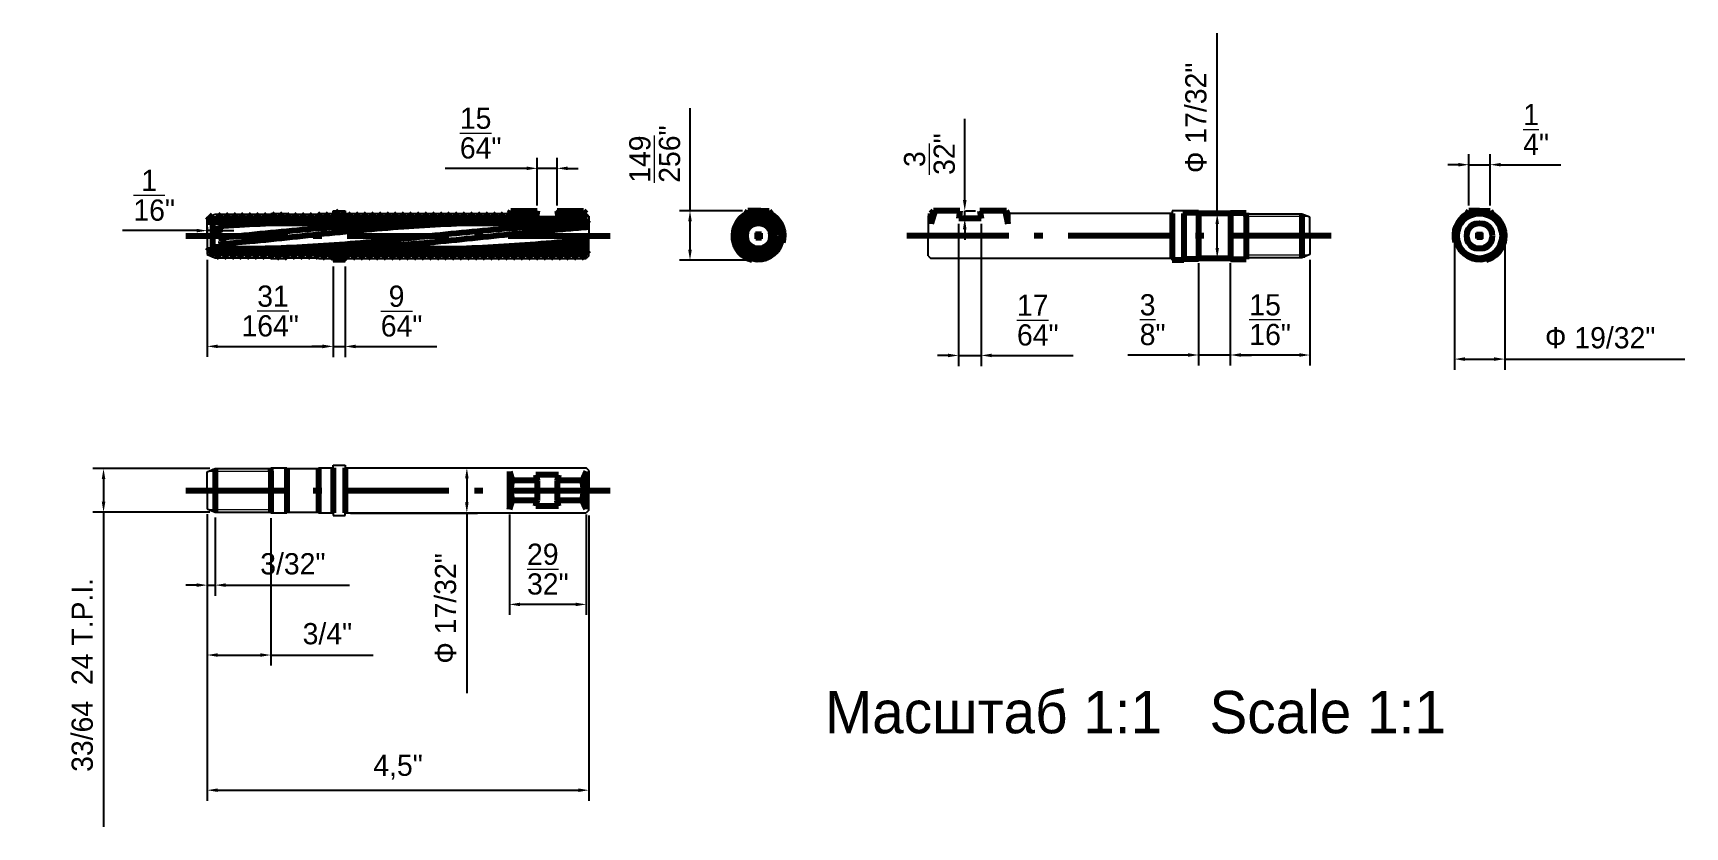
# Model space of a CAD drawing. Header units: millimetres. Extents: x -2.1 to 17.4, y -7 to 2.4.
import ezdxf

# ---------------------------------------------------------------- set-up
doc = ezdxf.new("R2010")
doc.units = ezdxf.units.MM
doc.header["$LTSCALE"] = 0.1
doc.linetypes.add('ACAD_ISO10W100', pattern=[18, 12, -3, 0, -3])
doc.dimstyles.new('ISO-25', dxfattribs={"dimtxt": 0.25, "dimasz": 0.125, "dimexe": 0.125, "dimexo": 0.0625, "dimgap": 0.125, "dimtad": 1, "dimdec": 8, "dimlunit": 4, "dimtxsty": 'Standard', "dimcen": 2.5, "dimadec": 0, "dimazin": 0, "dimtfac": 1, "dimtdec": 8, "dimtmove": 0, "dimatfit": 3, "dimfxl": 0, "dimarcsym": 0})

# ---------------------------------------------------------------- blocks, each defined once
blk = doc.blocks.new('*D1')
at = {"color": 0, "lineweight": -2}
for p, q in [((0, -3.281), (0, -6.658)), ((4.5, -3.297), (4.5, -6.658)), ((0.125, -6.533), (4.375, -6.533))]:
    blk.add_line(p, q, dxfattribs=at)
at = {"color": 0, "lineweight": 15}
for points in [[(0.125, -6.512), (0.125, -6.554), (0, -6.533)], [(4.375, -6.512), (4.375, -6.554), (4.5, -6.533)]]:
    blk.add_solid(points, dxfattribs=at)
at = {"layer": 'Defpoints', "color": 0, "lineweight": 15}
for p in [(0, -3.219), (4.5, -3.234), (4.5, -6.533)]:
    blk.add_point(p, dxfattribs=at)
at = {"color": 0, "lineweight": 100, "insert": (2.25, -6.262), "char_height": 0.25, "attachment_point": 5}
blk.add_mtext('4,5"', dxfattribs=at)
blk = doc.blocks.new('*D2')
at = {"color": 0, "lineweight": -2}
for p, q in [((0.031, -2.742), (-1.347, -2.742)), ((-1.222, -2.867), (-1.222, -3.133)), ((0.031, -3.258), (-1.347, -3.258)), ((-1.222, -3.258), (-1.222, -6.966))]:
    blk.add_line(p, q, dxfattribs=at)
at = {"color": 0, "lineweight": 15}
for points in [[(-1.243, -2.867), (-1.201, -2.867), (-1.222, -2.742)], [(-1.243, -3.133), (-1.201, -3.133), (-1.222, -3.258)]]:
    blk.add_solid(points, dxfattribs=at)
at = {"layer": 'Defpoints', "color": 0, "lineweight": 15}
for p in [(0.094, -2.742), (-1.222, -3.258), (0.094, -3.258)]:
    blk.add_point(p, dxfattribs=at)
at = {"color": 0, "lineweight": 100, "insert": (-1.472, -5.174), "char_height": 0.25, "attachment_point": 5, "rotation": 90}
blk.add_mtext('33/64  24 T.P.I.', dxfattribs=at)
blk = doc.blocks.new('*D3')
at = {"color": 0, "lineweight": -2}
for p, q in [((0, -3.281), (0, -4.241)), ((0.094, -3.32), (0.094, -4.241)), ((-0.125, -4.116), (-0.25, -4.116)), ((0, -4.116), (0.094, -4.116)), ((0.219, -4.116), (1.677, -4.116))]:
    blk.add_line(p, q, dxfattribs=at)
at = {"color": 0, "lineweight": 15}
for points in [[(-0.125, -4.095), (-0.125, -4.137), (0, -4.116)], [(0.219, -4.095), (0.219, -4.137), (0.094, -4.116)]]:
    blk.add_solid(points, dxfattribs=at)
at = {"layer": 'Defpoints', "color": 0, "lineweight": 15}
for p in [(0, -3.219), (0.094, -3.258), (0.094, -4.116)]:
    blk.add_point(p, dxfattribs=at)
at = {"color": 0, "lineweight": 15, "insert": (1.01, -3.866), "char_height": 0.25, "attachment_point": 5}
blk.add_mtext('3/32"', dxfattribs=at)
blk = doc.blocks.new('*D4')
at = {"color": 0, "lineweight": -2}
for p, q in [((0, -3.281), (0, -5.065)), ((0.75, -3.328), (0.75, -5.065)), ((0.125, -4.94), (0.625, -4.94)), ((0.75, -4.94), (1.958, -4.94))]:
    blk.add_line(p, q, dxfattribs=at)
at = {"color": 0, "lineweight": 15}
for points in [[(0.125, -4.919), (0.125, -4.961), (0, -4.94)], [(0.625, -4.919), (0.625, -4.961), (0.75, -4.94)]]:
    blk.add_solid(points, dxfattribs=at)
at = {"layer": 'Defpoints', "color": 0, "lineweight": 15}
for p in [(0, -3.219), (0.75, -3.266), (0.75, -4.94)]:
    blk.add_point(p, dxfattribs=at)
at = {"color": 0, "lineweight": 15, "insert": (1.417, -4.69), "char_height": 0.25, "attachment_point": 5}
blk.add_mtext('3/4"', dxfattribs=at)
blk = doc.blocks.new('*D5')
at = {"color": 0, "lineweight": -2}
for p, q in [((1.688, -2.734), (3.186, -2.734)), ((3.061, -2.859), (3.061, -3.141)), ((1.688, -3.266), (3.186, -3.266)), ((3.061, -3.266), (3.061, -5.391))]:
    blk.add_line(p, q, dxfattribs=at)
at = {"color": 0, "lineweight": 15}
for points in [[(3.04, -2.859), (3.082, -2.859), (3.061, -2.734)], [(3.04, -3.141), (3.082, -3.141), (3.061, -3.266)]]:
    blk.add_solid(points, dxfattribs=at)
at = {"layer": 'Defpoints', "color": 0, "lineweight": 15}
for p in [(1.625, -2.734), (1.625, -3.266), (3.061, -3.266)]:
    blk.add_point(p, dxfattribs=at)
at = {"color": 0, "lineweight": 15, "insert": (2.811, -4.391), "char_height": 0.25, "attachment_point": 5, "rotation": 90}
blk.add_mtext('Ф 17/32"', dxfattribs=at)
blk = doc.blocks.new('*D6')
at = {"color": 0, "lineweight": -2}
for p, q in [((0, -0.281), (0, -1.427)), ((1.484, -0.359), (1.484, -1.427)), ((0.125, -1.302), (1.359, -1.302))]:
    blk.add_line(p, q, dxfattribs=at)
at = {"color": 0, "lineweight": 15}
for points in [[(0.125, -1.281), (0.125, -1.323), (0, -1.302)], [(1.359, -1.281), (1.359, -1.323), (1.484, -1.302)]]:
    blk.add_solid(points, dxfattribs=at)
at = {"layer": 'Defpoints', "color": 0, "lineweight": 15}
for p in [(0, -0.219), (1.484, -0.297), (1.484, -1.302)]:
    blk.add_point(p, dxfattribs=at)
at = {"color": 0, "lineweight": 15, "insert": (0.742, -0.885), "char_height": 0.25, "attachment_point": 5}
blk.add_mtext('1{\\H1.000000x;\\S31/64;}"', dxfattribs=at)
blk = doc.blocks.new('*D7')
at = {"color": 0, "lineweight": -2}
for p, q in [((1.484, -0.359), (1.484, -1.428)), ((1.625, -0.359), (1.625, -1.428)), ((1.359, -1.303), (1.234, -1.303)), ((1.484, -1.303), (1.625, -1.303)), ((1.75, -1.303), (2.708, -1.303))]:
    blk.add_line(p, q, dxfattribs=at)
at = {"color": 0, "lineweight": 15}
for points in [[(1.359, -1.282), (1.359, -1.324), (1.484, -1.303)], [(1.75, -1.282), (1.75, -1.324), (1.625, -1.303)]]:
    blk.add_solid(points, dxfattribs=at)
at = {"layer": 'Defpoints', "color": 0, "lineweight": 15}
for p in [(1.484, -0.297), (1.625, -0.297), (1.625, -1.303)]:
    blk.add_point(p, dxfattribs=at)
at = {"color": 0, "lineweight": 15, "insert": (2.292, -0.886), "char_height": 0.25, "attachment_point": 5}
blk.add_mtext('{\\H1.000000x;\\S9/64;}"', dxfattribs=at)
blk = doc.blocks.new('*D8')
at = {"color": 0, "lineweight": -2}
for p, q in [((3.766, 0.796), (2.807, 0.796)), ((3.891, 0.359), (3.891, 0.921)), ((4.125, 0.796), (3.891, 0.796)), ((4.125, 0.359), (4.125, 0.921)), ((4.25, 0.796), (4.375, 0.796))]:
    blk.add_line(p, q, dxfattribs=at)
at = {"color": 0, "lineweight": 15}
for points in [[(3.766, 0.817), (3.766, 0.775), (3.891, 0.796)], [(4.25, 0.817), (4.25, 0.775), (4.125, 0.796)]]:
    blk.add_solid(points, dxfattribs=at)
at = {"layer": 'Defpoints', "color": 0, "lineweight": 15}
for p in [(3.891, 0.796), (3.891, 0.297), (4.125, 0.297)]:
    blk.add_point(p, dxfattribs=at)
at = {"color": 0, "lineweight": 15, "insert": (3.224, 1.212), "char_height": 0.25, "attachment_point": 5}
blk.add_mtext('{\\H1.000000x;\\S15/64;}"', dxfattribs=at)
blk = doc.blocks.new('*D9')
at = {"color": 0, "lineweight": -2}
for p, q in [((5.692, 0.297), (5.692, 1.505)), ((6.312, 0.297), (5.567, 0.297)), ((5.692, -0.162), (5.692, 0.172)), ((6.361, -0.287), (5.567, -0.287))]:
    blk.add_line(p, q, dxfattribs=at)
at = {"color": 0, "lineweight": 15}
for points in [[(5.671, 0.172), (5.713, 0.172), (5.692, 0.297)], [(5.671, -0.162), (5.713, -0.162), (5.692, -0.287)]]:
    blk.add_solid(points, dxfattribs=at)
at = {"layer": 'Defpoints', "color": 0, "lineweight": 15}
for p in [(5.692, 0.297), (6.375, 0.297), (6.423, -0.287)]:
    blk.add_point(p, dxfattribs=at)
at = {"color": 0, "lineweight": 15, "insert": (5.275, 0.964), "char_height": 0.25, "attachment_point": 5, "rotation": 90}
blk.add_mtext('{\\H1.000000x;\\S149/256;}"', dxfattribs=at)
blk = doc.blocks.new('*D10')
at = {"color": 0, "lineweight": -2}
for p, q in [((14.75, 0.839), (14.625, 0.839)), ((14.875, 0.359), (14.875, 0.964)), ((14.875, 0.839), (15.125, 0.839)), ((15.125, 0.359), (15.125, 0.964)), ((15.25, 0.839), (15.958, 0.839))]:
    blk.add_line(p, q, dxfattribs=at)
at = {"color": 0, "lineweight": 15}
for points in [[(14.75, 0.86), (14.75, 0.818), (14.875, 0.839)], [(15.25, 0.86), (15.25, 0.818), (15.125, 0.839)]]:
    blk.add_solid(points, dxfattribs=at)
at = {"layer": 'Defpoints', "color": 0, "lineweight": 15}
for p in [(15.125, 0.839), (14.875, 0.297), (15.125, 0.297)]:
    blk.add_point(p, dxfattribs=at)
at = {"color": 0, "lineweight": 15, "insert": (15.667, 1.255), "char_height": 0.25, "attachment_point": 5}
blk.add_mtext('{\\H1.000000x;\\S1/4;}"', dxfattribs=at)
blk = doc.blocks.new('*D11')
at = {"color": 0, "lineweight": -2}
for p, q in [((14.703, -0.062), (14.703, -1.577)), ((15.297, -0.062), (15.297, -1.577)), ((14.828, -1.452), (15.172, -1.452)), ((15.297, -1.452), (17.422, -1.452))]:
    blk.add_line(p, q, dxfattribs=at)
at = {"color": 0, "lineweight": 15}
for points in [[(14.828, -1.431), (14.828, -1.473), (14.703, -1.452)], [(15.172, -1.431), (15.172, -1.473), (15.297, -1.452)]]:
    blk.add_solid(points, dxfattribs=at)
at = {"layer": 'Defpoints', "color": 0, "lineweight": 15}
for p in [(14.703, 0), (15.297, 0), (15.297, -1.452)]:
    blk.add_point(p, dxfattribs=at)
at = {"color": 0, "lineweight": 15, "insert": (16.422, -1.202), "char_height": 0.25, "attachment_point": 5}
blk.add_mtext('Ф 19/32"', dxfattribs=at)
blk = doc.blocks.new('*D12')
at = {"color": 0, "lineweight": -2}
for p, q in [((3.562, -3.285), (3.562, -4.468)), ((4.469, -3.285), (4.469, -4.468)), ((4.344, -4.343), (3.687, -4.343))]:
    blk.add_line(p, q, dxfattribs=at)
at = {"color": 0, "lineweight": 15}
for points in [[(3.687, -4.323), (3.687, -4.364), (3.562, -4.343)], [(4.344, -4.323), (4.344, -4.364), (4.469, -4.343)]]:
    blk.add_solid(points, dxfattribs=at)
at = {"layer": 'Defpoints', "color": 0, "lineweight": 15}
for p in [(3.562, -3.223), (4.469, -3.223), (3.562, -4.343)]:
    blk.add_point(p, dxfattribs=at)
at = {"color": 0, "lineweight": 15, "insert": (4.016, -3.927), "char_height": 0.25, "attachment_point": 5}
blk.add_mtext('{\\H1.000000x;\\S29/32;}"', dxfattribs=at)
blk = doc.blocks.new('*D13')
at = {"color": 0, "lineweight": -2}
for p, q in [((8.859, 0.141), (8.859, -1.534)), ((9.125, 0.141), (9.125, -1.534)), ((8.734, -1.409), (8.609, -1.409)), ((8.859, -1.409), (9.125, -1.409)), ((9.25, -1.409), (10.208, -1.409))]:
    blk.add_line(p, q, dxfattribs=at)
at = {"color": 0, "lineweight": 15}
for points in [[(8.734, -1.388), (8.734, -1.43), (8.859, -1.409)], [(9.25, -1.388), (9.25, -1.43), (9.125, -1.409)]]:
    blk.add_solid(points, dxfattribs=at)
at = {"layer": 'Defpoints', "color": 0, "lineweight": 15}
for p in [(8.859, 0.203), (9.125, 0.203), (9.125, -1.409)]:
    blk.add_point(p, dxfattribs=at)
at = {"color": 0, "lineweight": 15, "insert": (9.792, -0.992), "char_height": 0.25, "attachment_point": 5}
blk.add_mtext('{\\H1.000000x;\\S17/64;}"', dxfattribs=at)
blk = doc.blocks.new('*D14')
at = {"color": 0, "lineweight": -2}
for p, q in [((12.062, -0.328), (12.062, -1.529)), ((13, -0.281), (13, -1.529)), ((12.875, -1.404), (12.188, -1.404))]:
    blk.add_line(p, q, dxfattribs=at)
at = {"color": 0, "lineweight": 15}
for points in [[(12.188, -1.383), (12.188, -1.425), (12.062, -1.404)], [(12.875, -1.383), (12.875, -1.425), (13, -1.404)]]:
    blk.add_solid(points, dxfattribs=at)
at = {"layer": 'Defpoints', "color": 0, "lineweight": 15}
for p in [(12.062, -0.266), (13, -0.219), (12.062, -1.404)]:
    blk.add_point(p, dxfattribs=at)
at = {"color": 0, "lineweight": 15, "insert": (12.531, -0.987), "char_height": 0.25, "attachment_point": 5}
blk.add_mtext('{\\H1.000000x;\\S15/16;}"', dxfattribs=at)
blk = doc.blocks.new('*D15')
at = {"color": 0, "lineweight": -2}
for p, q in [((11.688, -0.32), (11.688, -1.529)), ((12.062, -0.32), (12.062, -1.529)), ((11.562, -1.404), (10.854, -1.404)), ((12.062, -1.404), (11.688, -1.404)), ((12.188, -1.404), (12.312, -1.404))]:
    blk.add_line(p, q, dxfattribs=at)
at = {"color": 0, "lineweight": 15}
for points in [[(11.562, -1.383), (11.562, -1.425), (11.688, -1.404)], [(12.188, -1.383), (12.188, -1.425), (12.062, -1.404)]]:
    blk.add_solid(points, dxfattribs=at)
at = {"layer": 'Defpoints', "color": 0, "lineweight": 15}
for p in [(11.688, -0.258), (12.062, -0.258), (11.688, -1.404)]:
    blk.add_point(p, dxfattribs=at)
at = {"color": 0, "lineweight": 15, "insert": (11.146, -0.987), "char_height": 0.25, "attachment_point": 5}
blk.add_mtext('{\\H1.000000x;\\S3/8;}"', dxfattribs=at)
blk = doc.blocks.new('*D17')
at = {"color": 0, "lineweight": -2}
for p, q in [((8.931, 0.422), (8.931, 1.38)), ((8.922, 0.203), (9.056, 0.203)), ((8.931, 0.203), (8.931, 0.297)), ((8.938, 0.297), (9.056, 0.297)), ((8.931, 0.078), (8.931, -0.047))]:
    blk.add_line(p, q, dxfattribs=at)
at = {"color": 0, "lineweight": 15}
for points in [[(8.91, 0.422), (8.952, 0.422), (8.931, 0.297)], [(8.91, 0.078), (8.952, 0.078), (8.931, 0.203)]]:
    blk.add_solid(points, dxfattribs=at)
at = {"layer": 'Defpoints', "color": 0, "lineweight": 15}
for p in [(8.859, 0.203), (8.875, 0.297), (8.931, 0.297)]:
    blk.add_point(p, dxfattribs=at)
at = {"color": 0, "lineweight": 15, "insert": (8.514, 0.964), "char_height": 0.25, "attachment_point": 5, "rotation": 90}
blk.add_mtext('{\\H1.000000x;\\S3/32;}"', dxfattribs=at)
blk = doc.blocks.new('*D18')
at = {"color": 0, "lineweight": -2}
for p, q in [((-0.125, 0.062), (-1, 0.062)), ((0, 0.102), (0, -0.063)), ((0.062, 0.062), (0, 0.062)), ((0.062, 0.102), (0.062, -0.063)), ((0.188, 0.062), (0.312, 0.062))]:
    blk.add_line(p, q, dxfattribs=at)
at = {"color": 0, "lineweight": 15}
for points in [[(-0.125, 0.083), (-0.125, 0.041), (0, 0.062)], [(0.188, 0.083), (0.188, 0.041), (0.062, 0.062)]]:
    blk.add_solid(points, dxfattribs=at)
at = {"layer": 'Defpoints', "color": 0, "lineweight": 15}
for p in [(0, 0.164), (0, 0.062), (0.062, 0.164)]:
    blk.add_point(p, dxfattribs=at)
at = {"color": 0, "lineweight": 15, "insert": (-0.625, 0.479), "char_height": 0.25, "attachment_point": 5}
blk.add_mtext('{\\H1.000000x;\\S1/16;}"', dxfattribs=at)
blk = doc.blocks.new('*D19')
at = {"color": 0, "lineweight": -2}
for p, q in [((11.907, 0.266), (11.907, 2.391)), ((12, 0.266), (11.782, 0.266)), ((11.907, -0.141), (11.907, 0.141)), ((12, -0.266), (11.782, -0.266))]:
    blk.add_line(p, q, dxfattribs=at)
at = {"color": 0, "lineweight": 100}
for points in [[(11.887, 0.141), (11.928, 0.141), (11.907, 0.266)], [(11.887, -0.141), (11.928, -0.141), (11.907, -0.266)]]:
    blk.add_solid(points, dxfattribs=at)
at = {"layer": 'Defpoints', "color": 0, "lineweight": 100}
for p in [(11.907, 0.266), (12.062, 0.266), (12.062, -0.266)]:
    blk.add_point(p, dxfattribs=at)
at = {"color": 0, "lineweight": 100, "insert": (11.657, 1.391), "char_height": 0.25, "attachment_point": 5, "rotation": 90}
blk.add_mtext('Ф 17/32"', dxfattribs=at)

msp = doc.modelspace()

# ---------------------------------------------------------------- hatches: boundary and pattern name
at = {"lineweight": 100}
h = msp.add_hatch(dxfattribs=at)
h.set_pattern_fill('ANSI31', scale=0.02, style=0)
h.paths.add_polyline_path([(3.890625, 0.296875), (3.578125, 0.296875), (3.5625, 0.265625), (1.625, 0.265625), (1.625, 0.296875), (1.484375, 0.296875), (1.484375, 0.265625), (1.3125, 0.265625), (1.3125, 0.2578125), (0.9375, 0.2578125), (0.9375, 0.265625), (0.75, 0.265625), (0.75, 0.2578125), (0.09375, 0.2578125), (0, 0.21875), (0, 0.1640625), (0.0625, 0.1640625), (0.1875, 0.15), (4.5, 0.15), (4.5, 0.234375), (4.46875, 0.265625), (4.4375, 0.296875), (4.125, 0.296875), (4.140625, 0.203125), (3.875, 0.203125)])
h.paths.add_polyline_path([(4.5, -0.15), (0.1875, -0.15), (0.0625, -0.1640625), (0, -0.1640625), (0, -0.21875), (0.09375, -0.2578125), (0.75, -0.2578125), (0.75, -0.265625), (0.9375, -0.265625), (0.9375, -0.2578125), (1.3125, -0.2578125), (1.3125, -0.265625), (1.484375, -0.265625), (1.484375, -0.27734375), (1.625, -0.27734375), (1.625, -0.265625), (4.46875, -0.265625), (4.5, -0.234375)])

# ---------------------------------------------------------------- linework, layer by layer
for p, q in [((0, 0.21875), (0.09375, 0.2578125)), ((0, 0), (0, 0.21875)), ((0.09375, 0.2578125), (0.75, 0.2578125)), ((0.75, 0.2578125), (0.75, 0.265625)), ((0.75, 0.265625), (0.9375, 0.265625)), ((0.9375, 0.265625), (0.9375, 0.2578125)), ((0.9375, 0.2578125), (1.3125, 0.2578125)), ((1.3125, 0.2578125), (1.3125, 0.265625)), ((1.3125, 0.265625), (1.484375, 0.265625)), ((1.484375, 0.265625), (1.484375, 0.296875)), ((1.484375, 0.296875), (1.625, 0.296875)), ((1.625, 0.296875), (1.625, 0.265625)), ((1.625, 0.265625), (3.5625, 0.265625)), ((4.5, 0.234375), (4.46875, 0.265625)), ((4.5, 0.234375), (4.5, 0)), ((8.5, 0.234375), (8.53125, 0.265625)), ((8.5, 0.234375), (8.5, 0)), ((11.375, 0.265625), (9.4375, 0.265625)), ((11.375, 0.296875), (11.375, 0.265625)), ((11.515625, 0.296875), (11.375, 0.296875)), ((11.515625, 0.265625), (11.515625, 0.296875)), ((12.25, 0.2578125), (12.25, 0.265625)), ((12.90625, 0.2578125), (12.25, 0.2578125)), ((13, 0.21875), (12.90625, 0.2578125)), ((13, 0), (13, 0.21875)), ((0, 0), (0, -0.21875)), ((13, 0), (13, -0.21875)), ((4.5, -0.234375), (4.5, 0)), ((8.5, -0.234375), (8.5, 0)), ((0, -0.21875), (0.09375, -0.2578125)), ((0.09375, -0.2578125), (0.75, -0.2578125)), ((0.75, -0.2578125), (0.75, -0.265625)), ((0.75, -0.265625), (0.9375, -0.265625)), ((0.9375, -0.2578125), (1.3125, -0.2578125)), ((0.9375, -0.265625), (0.9375, -0.2578125)), ((1.3125, -0.2578125), (1.3125, -0.265625)), ((1.3125, -0.265625), (1.484375, -0.265625)), ((1.484375, -0.265625), (1.484375, -0.296875)), ((1.484375, -0.296875), (1.625, -0.296875)), ((1.625, -0.265625), (4.46875, -0.265625)), ((1.625, -0.296875), (1.625, -0.265625)), ((4.5, -0.234375), (4.46875, -0.265625)), ((8.5, -0.234375), (8.53125, -0.265625)), ((11.375, -0.265625), (8.53125, -0.265625)), ((11.375, -0.28675923), (11.375, -0.265625)), ((11.515625, -0.265625), (11.515625, -0.28675923)), ((12.90625, -0.2578125), (12.25, -0.2578125)), ((12.25, -0.2578125), (12.25, -0.265625)), ((13, -0.21875), (12.90625, -0.2578125)), ((1.484375, -2.734375), (1.484375, -2.703125)), ((1.484375, -2.703125), (1.625, -2.703125)), ((1.625, -2.703125), (1.625, -2.734375)), ((0, -2.78125), (0.09375, -2.7421875)), ((0, -3), (0, -2.78125)), ((0.09375, -2.7421875), (0.75, -2.7421875)), ((0.75, -2.734375), (0.9375, -2.734375)), ((0.75, -2.7421875), (0.75, -2.734375)), ((0.9375, -2.734375), (0.9375, -2.7421875)), ((0.9375, -2.7421875), (1.3125, -2.7421875)), ((1.3125, -2.7421875), (1.3125, -2.734375)), ((1.3125, -2.734375), (1.484375, -2.734375)), ((1.625, -2.734375), (4.46875, -2.734375)), ((4.5, -2.765625), (4.46875, -2.734375)), ((4.5, -2.765625), (4.5, -3)), ((0, -3), (0, -3.21875)), ((4.5, -3.234375), (4.5, -3)), ((0, -3.21875), (0.09375, -3.2578125)), ((0.09375, -3.2578125), (0.75, -3.2578125)), ((0.75, -3.2578125), (0.75, -3.265625)), ((0.75, -3.265625), (0.9375, -3.265625)), ((0.9375, -3.2578125), (1.3125, -3.2578125)), ((0.9375, -3.265625), (0.9375, -3.2578125)), ((1.3125, -3.2578125), (1.3125, -3.265625)), ((1.3125, -3.265625), (1.484375, -3.265625)), ((1.484375, -3.265625), (1.484375, -3.296875)), ((1.484375, -3.296875), (1.625, -3.296875)), ((1.625, -3.265625), (4.46875, -3.265625)), ((1.625, -3.296875), (1.625, -3.265625)), ((4.5, -3.234375), (4.46875, -3.265625))]:
    msp.add_line(p, q)
at = {"color": 7, "lineweight": 20}
for p, q in [((0.01875, 0.2265625), (0.75, 0.2265625)), ((12.98125, 0.2265625), (12.25, 0.2265625)), ((0.01875, -0.2265625), (0.75, -0.2265625)), ((12.98125, -0.2265625), (12.25, -0.2265625)), ((0.01875, -2.7734375), (0.75, -2.7734375)), ((0.01875, -3.2265625), (0.75, -3.2265625))]:
    msp.add_line(p, q, dxfattribs=at)
at = {"color": 7, "lineweight": 100}
for p, q in [((0.75, 0.2578125), (0.75, 0.2265625)), ((3.5625, 0.265625), (3.578125, 0.296875)), ((3.578125, 0.296875), (3.890625, 0.296875)), ((3.890625, 0.296875), (3.875, 0.203125)), ((3.875, 0.203125), (4.140625, 0.203125)), ((4.125, 0.296875), (4.140625, 0.203125)), ((4.125, 0.296875), (4.4375, 0.296875)), ((4.4375, 0.296875), (4.46875, 0.265625)), ((6.375, 0.296875), (6.34817333, 0.25511454)), ((6.5, 0.296875), (6.375, 0.296875)), ((6.5, 0.296875), (6.625, 0.296875)), ((6.625, 0.296875), (6.65182667, 0.25511454)), ((8.5625, 0.296875), (8.53125, 0.265625)), ((8.57878886, 0.296875), (8.53125, 0.14356548)), ((8.53125, 0.14356548), (8.53125, 0.265625)), ((8.875, 0.296875), (8.5625, 0.296875)), ((8.875, 0.296875), (8.859375, 0.203125)), ((9.125, 0.203125), (8.859375, 0.203125)), ((9.421875, 0.296875), (9.109375, 0.296875)), ((9.109375, 0.296875), (9.125, 0.203125)), ((9.40558614, 0.296875), (9.4375, 0.14356548)), ((9.4375, 0.265625), (9.421875, 0.296875)), ((9.4375, 0.14356548), (9.4375, 0.265625)), ((11.375, 0.265625), (11.375, -0.265625)), ((11.515625, 0.265625), (11.515625, -0.265625)), ((12.25, 0.2265625), (12.25, 0.2578125)), ((12.25, 0.2265625), (12.25, -0.2265625)), ((12.90625, 0.2578125), (12.90625, -0.2578125)), ((14.875, 0.296875), (14.77651489, 0.14356548)), ((15, 0.296875), (14.875, 0.296875)), ((15, 0.296875), (15.125, 0.296875)), ((15.125, 0.296875), (15.22348511, 0.14356548)), ((0, 0.1640625), (0.0625, 0.1640625)), ((0.0625, 0.1640625), (0.1875, 0.15)), ((0.0625, 0.1640625), (0.0625, -0.1640625)), ((0.13416667, 0.11546122), (0.13416667, -0.02493802)), ((0.1875, 0.15), (4.5, 0.15)), ((0.1875, 0.15), (0.1875, 0.11901337)), ((6.35511113, 0.03882286), (6.34931557, 0.04037577)), ((6.35511113, 0.03882286), (6.34931557, 0.04037577)), ((6.46117714, 0.14488887), (6.45962423, 0.15068443)), ((6.53882286, 0.14488887), (6.54037577, 0.15068443)), ((6.53882286, 0.14488887), (6.54037577, 0.15068443)), ((6.64488887, 0.03882286), (6.65068443, 0.04037577)), ((14.85511113, 0.03882286), (14.84931557, 0.04037577)), ((14.96117714, 0.14488887), (14.95962423, 0.15068443)), ((15.04037577, 0.15068443), (15.03882286, 0.14488887)), ((15.14488887, 0.03882286), (15.15068443, 0.04037577)), ((0, -0.1640625), (0.0625, -0.1640625)), ((0.0625, -0.1640625), (0.1875, -0.15)), ((0.13416667, -0.09569199), (0.13416667, -0.156)), ((0.1875, -0.01946375), (0.1875, -0.09129141)), ((0.1875, -0.15), (4.5, -0.15)), ((6.35511113, -0.03882286), (6.34931557, -0.04037577)), ((6.46117714, -0.14488887), (6.45962423, -0.15068443)), ((6.46117714, -0.14488887), (6.45962423, -0.15068443)), ((6.53882286, -0.14488887), (6.54037577, -0.15068443)), ((6.64488887, -0.03882286), (6.65068443, -0.04037577)), ((6.64488887, -0.03882286), (6.65068443, -0.04037577)), ((6.76789349, -0.07178184), (6.78675923, -0.0768369)), ((14.73210651, -0.07178184), (14.71324077, -0.0768369)), ((14.85511113, -0.03882286), (14.84931557, -0.04037577)), ((15.03882286, -0.14488887), (15.04037577, -0.15068443)), ((15.14488887, -0.03882286), (15.15068443, -0.04037577)), ((0.75, -0.2265625), (0.75, -0.2578125)), ((1.484375, -0.27734375), (1.625, -0.27734375)), ((6.42821816, -0.26789349), (6.4231631, -0.28675923)), ((11.515625, -0.28675923), (11.375, -0.28675923)), ((12.25, -0.2265625), (12.25, -0.2578125)), ((15.07178184, -0.26789349), (15.0768369, -0.28675923)), ((8.859375, -0.62620111), (8.859375, -0.62620111)), ((0.09375, -2.7421875), (0.09375, -3.2578125)), ((0.75, -2.7734375), (0.75, -2.7421875)), ((0.75, -2.7734375), (0.75, -3.2265625)), ((0.9375, -2.7421875), (0.9375, -3.2578125)), ((1.3125, -2.7421875), (1.3125, -3.2578125)), ((1.484375, -2.734375), (1.484375, -3.265625)), ((1.625, -2.734375), (1.625, -3.265625)), ((3.5625, -2.77734375), (3.59441386, -2.8828125)), ((3.5625, -2.77734375), (3.5625, -3.22265625)), ((3.890625, -2.8828125), (3.59441386, -2.8828125)), ((4.140625, -2.81640625), (3.875, -2.81640625)), ((3.875, -2.81640625), (3.890625, -2.8828125)), ((3.890625, -2.8828125), (3.890625, -3.1171875)), ((4.140625, -2.81640625), (4.125, -2.8828125)), ((4.42121114, -2.8828125), (4.125, -2.8828125)), ((4.125, -2.8828125), (4.125, -3.1171875)), ((4.46875, -2.77734375), (4.42121114, -2.8828125)), ((4.46875, -2.77734375), (4.46875, -3.22265625)), ((0.75, -3.2265625), (0.75, -3.2578125)), ((3.5625, -3.22265625), (3.59441386, -3.1171875)), ((3.890625, -3.1171875), (3.59441386, -3.1171875)), ((3.875, -3.18359375), (3.890625, -3.1171875)), ((4.140625, -3.18359375), (3.875, -3.18359375)), ((4.140625, -3.18359375), (4.125, -3.1171875)), ((4.42121114, -3.1171875), (4.125, -3.1171875)), ((4.46875, -3.22265625), (4.42121114, -3.1171875))]:
    msp.add_line(p, q, dxfattribs=at)
at = {"lineweight": 100}
for p, q in [((11.6875, 0.2734375), (11.515625, 0.2734375)), ((11.6875, 0.2734375), (11.6875, -0.2734375)), ((12.0625, 0.265625), (11.6875, 0.265625)), ((12.0625, 0.2734375), (12.25, 0.2734375)), ((12.0625, 0.2734375), (12.0625, -0.2734375)), ((12.25, 0.2734375), (12.25, 0.265625)), ((11.6875, -0.2734375), (11.515625, -0.2734375)), ((12.0625, -0.265625), (11.6875, -0.265625)), ((12.0625, -0.2734375), (12.25, -0.2734375)), ((12.25, -0.265625), (12.25, -0.2734375))]:
    msp.add_line(p, q, dxfattribs=at)
at = {"color": 1, "linetype": 'ACAD_ISO10W100', "lineweight": 100}
for p, q in [((-0.25, 0), (4.75, 0)), ((6.5, 0), (6.5, 0.05155084)), ((6.5, 0.05155084), (6.5, -0.05524068)), ((13.25, 0), (8.25, 0)), ((15.0456967, 0), (14.94889312, 0)), ((15, 0), (15, 0.04752476)), ((15, 0.04752476), (15, -0.04516222)), ((15, 0), (15.0456967, 0)), ((6.5, 0), (6.45143953, 0)), ((6.45143953, 0), (6.5502599, 0)), ((-0.25, -3), (4.75, -3))]:
    msp.add_line(p, q, dxfattribs=at)
at = {"color": 7, "lineweight": 100}
for centre, radius in [((6.5, 0), 0.265625), ((6.5, 0), 0.21875), ((15, 0), 0.265625), ((6.5, 0), 0.1640625), ((6.5, 0), 0.15), ((15, 0), 0.15)]:
    msp.add_circle(centre, radius, dxfattribs=at)
for centre, radius, start, end in [((6.5, 0), 0.296875, 344.40092968, 255), ((6.5, 0), 0.2265625, 82.658522997, 352.658522997), ((15, 0), 0.296875, 120.758204149, 195), ((15, 0), 0.296875, 285, 59.241795851), ((6.5, 0), 0.156, 105, 165), ((6.5, 0), 0.15, 165, 195), ((6.5, 0), 0.15, 75, 105), ((6.5, 0), 0.156, 15, 75), ((6.5, 0), 0.15, 345, 15), ((15, 0), 0.156, 105, 165), ((15, 0), 0.156, 15, 75), ((6.5, 0), 0.156, 195, 255), ((6.5, 0), 0.27734375, 255, 345), ((6.5, 0), 0.15, 255, 285), ((6.5, 0), 0.156, 285, 345), ((15, 0), 0.27734375, 195, 285), ((15, 0), 0.156, 195, 255), ((15, 0), 0.156, 285, 345), ((4.0078125, -3), 0.4296875, 164.173379868, 195.826620132), ((4.0078125, -3), 0.4296875, 344.173379868, 15.826620132)]:
    msp.add_arc(centre, radius, start, end, dxfattribs=at)
for points, knots in [([(0.13416667, 0.11546122), (0.17277102, 0.11808184), (0.37794044, 0.13144204), (0.58329308, 0.14168483), (0.75, 0.15)], [3.70809907667, 3.70809907667, 3.70809907667, 3.70809907667, 3.82417713811, 4.32490560744, 4.32490560744, 4.32490560744, 4.32490560744]), ([(0.13416667, -0.02493802), (0.17278088, -0.02098906), (0.37807217, 0.00017665), (0.74973991, 0.03991437), (1.24956791, 0.08771115), (1.74966663, 0.12504387), (2.08329308, 0.14168483), (2.25, 0.15)], [2.2014611663, 2.2014611663, 2.2014611663, 2.2014611663, 2.3179091377, 2.8206058654, 3.3228100072, 3.8241771381, 4.3249056074, 4.3249056074, 4.3249056074, 4.3249056074]), ([(0.13416667, -0.09569199), (0.2561939, -0.08580603), (0.54493729, -0.05935091), (1.00011844, -0.01350382), (1.49973991, 0.03991437), (1.99956791, 0.08771115), (2.49966663, 0.12504387), (2.83329308, 0.14168483), (3, 0.15)], [1.4481337634, 1.4481337634, 1.4481337634, 1.4481337634, 1.8154153567, 2.3179091377, 2.8206058654, 3.3228100072, 3.8241771381, 4.3249056074, 4.3249056074, 4.3249056074, 4.3249056074]), ([(0.9375, -0.15), (1.04101421, -0.13835465), (1.31305452, -0.15881792), (1.75022167, -0.13622846), (2.25053251, -0.10893338), (2.75030906, -0.06384598), (3.25011844, -0.01350382), (3.74973991, 0.03991437), (4.16641737, 0.07975976), (4.41663091, 0.09974703), (4.5, 0.10592951)], [0, 0, 0, 0, 0.3125016, 0.8126705714, 1.3135697629, 1.8154153567, 2.3179091377, 2.8206058654, 3.3228100072, 3.5735969322, 3.5735969322, 3.5735969322, 3.5735969322]), ([(2.4375, -0.15), (2.54101421, -0.13835465), (2.81305452, -0.15881792), (3.25022167, -0.13622846), (3.75053251, -0.10893338), (4.16687069, -0.07137339), (4.4166866, -0.04686861), (4.5, -0.03852229)], [0, 0, 0, 0, 0.3125016, 0.8126705714, 1.3135697629, 1.8154153567, 2.0666075183, 2.0666075183, 2.0666075183, 2.0666075183]), ([(3.1875, -0.15), (3.29101421, -0.13835465), (3.56305452, -0.15881792), (4.00022167, -0.13622846), (4.33347117, -0.11804762), (4.5, -0.106)], [0, 0, 0, 0, 0.3125016, 0.8126705714, 1.3135697629, 1.3135697629, 1.3135697629, 1.3135697629])]:
    msp.add_open_spline(points, degree=3, knots=knots, dxfattribs=at)
at = {"color": 7, "lineweight": 100, "start_tangent": (0.9937313162, 0.1117947731)}
msp.add_spline([(0.1875, -0.15), (0.5, -0.149), (1, -0.136), (1.5, -0.106), (2, -0.063), (2.5, -0.013), (3, 0.039), (3.5, 0.086), (4, 0.123), (4.5, 0.15)], degree=3, dxfattribs=at)

# ---------------------------------------------------------------- texts
at = {"lineweight": 15}
msp.add_text('Масштаб 1:1   Scale 1:1', height=0.5, dxfattribs=at).set_placement((7.28308642, -5.86196837))

# ---------------------------------------------------------------- dimensions: what is measured, and where the dimension line sits
at = {"lineweight": 100}
for base, p1, p2, text, picture, middle in [((11.90740938, 0.265625), (12.0625, -0.265625), (12.0625, 0.265625), 'Ф 17/32"', '*D19', (11.65740938, 1.390625)), ((-1.22176635, -3.2578125), (0.09375, -2.7421875), (0.09375, -3.2578125), '33/64  24 T.P.I.', '*D2', (-1.47176635, -5.17447917))]:
    dim = msp.add_linear_dim(base=base, p1=p1, p2=p2, angle=90, text=text, dimstyle='ISO-25', dxfattribs=at)
    dim.commit()
    dim.dimension.update_dxf_attribs({"geometry": picture, "text_midpoint": middle})
at = {"lineweight": 15}
for base, p1, p2, picture, middle in [((5.6918794, 0.296875), (6.4231631, -0.28675923), (6.375, 0.296875), '*D9', (5.27521273, 0.96354167)), ((8.93114902, 0.296875), (8.859375, 0.203125), (8.875, 0.296875), '*D17', (8.51448236, 0.96354167))]:
    dim = msp.add_linear_dim(base=base, p1=p1, p2=p2, angle=90, dimstyle='ISO-25', dxfattribs=at)
    dim.commit()
    dim.dimension.update_dxf_attribs({"geometry": picture, "text_midpoint": middle})
for base, p1, p2, picture, middle in [((3.890625, 0.79576603), (4.125, 0.296875), (3.890625, 0.296875), '*D8', (3.22395833, 1.2124327)), ((15.125, 0.83881553), (14.875, 0.296875), (15.125, 0.296875), '*D10', (15.66666667, 1.2554822)), ((0, 0.06198623), (0.0625, 0.1640625), (0, 0.1640625), '*D18', (-0.625, 0.4786529)), ((9.125, -1.40867394), (8.859375, 0.203125), (9.125, 0.203125), '*D13', (9.79166667, -0.99200727)), ((1.484375, -1.30191144), (0, -0.21875), (1.484375, -0.296875), '*D6', (0.7421875, -0.88524477)), ((1.625, -1.30269104), (1.484375, -0.296875), (1.625, -0.296875), '*D7', (2.29166667, -0.88602437)), ((11.6875, -1.40416164), (12.0625, -0.2578125), (11.6875, -0.2578125), '*D15', (11.14583333, -0.98749498)), ((12.0625, -1.40416164), (13, -0.21875), (12.0625, -0.265625), '*D14', (12.53125, -0.98749498)), ((3.5625, -4.34341494), (4.46875, -3.22265625), (3.5625, -3.22265625), '*D12', (4.015625, -3.92674827))]:
    dim = msp.add_linear_dim(base=base, p1=p1, p2=p2, dimstyle='ISO-25', dxfattribs=at)
    dim.commit()
    dim.dimension.update_dxf_attribs({"geometry": picture, "text_midpoint": middle})
for base, p1, p2, text, picture, middle in [((15.296875, -1.45178857), (14.703125, 0), (15.296875, 0), 'Ф 19/32"', '*D11', (16.421875, -1.20178857)), ((0.09375, -4.11569704), (0, -3.21875), (0.09375, -3.2578125), '3/32"', '*D3', (1.01041667, -3.86569704)), ((0.75, -4.93972555), (0, -3.21875), (0.75, -3.265625), '3/4"', '*D4', (1.41666667, -4.68972555))]:
    dim = msp.add_linear_dim(base=base, p1=p1, p2=p2, text=text, dimstyle='ISO-25', dxfattribs=at)
    dim.commit()
    dim.dimension.update_dxf_attribs({"geometry": picture, "text_midpoint": middle})
dim = msp.add_linear_dim(base=(3.06099886, -3.265625), p1=(1.625, -2.734375), p2=(1.625, -3.265625), angle=90, text='Ф 17/32"', dimstyle='ISO-25', dxfattribs=at)
dim.commit()
dim.dimension.update_dxf_attribs({"geometry": '*D5', "text_midpoint": (2.81099886, -4.390625)})
at = {"lineweight": 100}
dim = msp.add_linear_dim(base=(4.5, -6.5328397), p1=(0, -3.21875), p2=(4.5, -3.234375), text='4,5"', dimstyle='ISO-25', dxfattribs=at)
dim.commit()
dim.dimension.update_dxf_attribs({"geometry": '*D1', "text_midpoint": (2.25, -6.26200636)})

doc.saveas('drawing.dxf')
